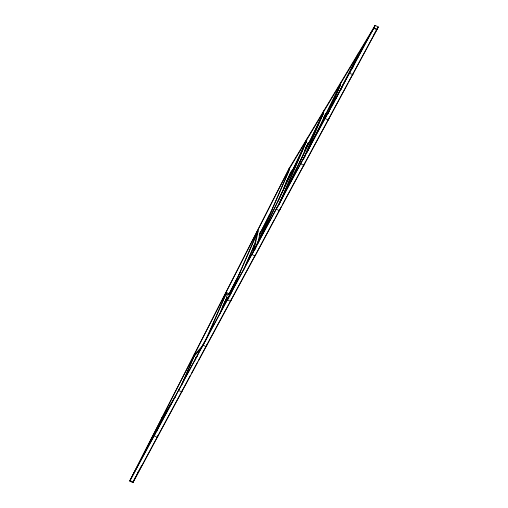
<?xml version="1.0" encoding="UTF-8"?>
<svg xmlns="http://www.w3.org/2000/svg" width="508" height="508" viewBox="0 0 508 508"><rect width="100%" height="100%" fill="white"/><g stroke="black" fill="none" stroke-linecap="round" stroke-linejoin="round"><path stroke-width="0.76" d="M252.533 253.911L257.353 232.327M253.549 251.885L258.369 230.295M257.677 243.649L260.433 231.311M129.965 480.555L289.319 168.243L129.965 480.555L133.102 482.098L140.246 468.109M133.102 482.098L135.655 476.764M162.16 417.182L161.754 418.319L163.011 418.935M193.542 356.083L193.948 354.946M225.736 292.716L225.336 293.853L226.587 294.469M257.124 231.616L257.531 230.48M260.261 233.159L260.668 232.023L259.239 234.817M129.705 481.057L374.961 25.749L129.705 481.057L132.842 482.6L378.098 27.292L348.78 81.674M132.842 482.6L190.532 375.183M155.067 433.597L154.134 435.743L157.277 437.286L158.204 435.14M156.877 430.752L161.474 420.18M156.775 431.355L162.598 417.963M179.502 388.283L178.568 390.423L181.705 391.966L182.639 389.827M181.356 385.331L193.25 357.975M181.858 384.543L194.691 355.029L194.151 356.032M194.564 361.08L196.444 356.762M203.937 342.964L203.003 345.11L206.14 346.653L207.074 344.507M205.175 341.433L226.479 292.792L205.988 339.922M220.796 311.271L226.784 297.491M219.399 314.833L226.968 297.434M228.365 297.65L227.432 299.79L230.575 301.333L231.502 299.193M229.61 296.101L257.454 232.067M230.429 294.589L257.95 231.286M245.281 265.824L254.14 245.453M243.249 270.866L255.27 243.211M252.8 252.33L251.866 254.476L255.003 256.019L274.352 219.71M254.032 250.806L288.931 170.555M254.533 250.019L289.427 169.767M283.451 188.925L290.678 172.295M278.289 201.149L291.49 170.783M277.235 207.016L276.301 209.156L279.438 210.699L280.372 208.559M278.479 205.467L306.007 142.164M278.975 204.686L306.819 140.653M304.273 151.911L308.07 143.173M299.707 162.77L308.566 142.392M301.663 161.696L300.73 163.843L303.873 165.386L304.8 163.239M303.219 159.442L323.082 113.76M304.032 157.931L323.583 112.973M323.882 117.678L325.145 114.776M319.97 127.038L325.958 113.265M326.098 116.383L325.164 118.523L328.301 120.066L329.235 117.926L282.251 205.073M327.641 114.154L340.157 85.357M328.143 113.36L340.658 84.569M340.849 89.903L342.722 85.579M350.533 71.069L349.599 73.209L352.736 74.752L353.67 72.606M352.031 68.929L357.245 56.947M352.539 68.123L357.753 56.14M306.851 138.995L305.53 141.834L306.781 142.456M322.605 113.436L323.926 110.598M339.681 85.039L341.008 82.194M358.083 53.797L356.756 56.642L358.013 57.258M375.158 25.4L289.776 167.392L288.449 170.237L373.831 28.245L375.158 25.4L378.295 26.943L373.717 35.192M255.073 248.926L305.86 142.373M255.099 249.111L255.778 247.682M257.486 244.107L306.229 141.84M306.222 146.964L306.902 145.536M277.952 206.502L278.638 205.073M279.317 203.644L282.727 196.488M305.568 148.577L308.293 142.856M194.119 356.121L194.78 354.762L203.473 344.488M279.254 204.21L322.999 113.83M281.896 198.971L323.234 113.576M323.685 117.691L324.72 115.557M323.92 117.437L325.298 114.592M226.244 293.205L225.565 294.577L227.927 300.018M304.165 158.007L305.562 155.181M306.261 153.772L340.163 85.217M307.34 151.803L340.195 85.376M137.439 473.265L138.151 471.869M222.091 307.543L226.733 298.45M228.879 294.259L236.734 278.873M261.023 231.324L269.596 214.541M286.741 180.975L291.738 171.183M140.964 466.712L141.675 465.315M202.4 346.437L209.537 332.454M222.758 306.584L227.4 297.491M228.829 294.697L240.614 271.621M253.117 247.142L254.191 245.046M259.188 235.255L272.047 210.083M285.261 184.214L292.049 170.923M332.016 106.153L334.518 101.263M335.229 99.86L357.016 57.207M335.318 99.911L357.467 56.559M191.281 373.786L197.675 361.937M198.425 360.54L255.562 254.571M275.107 218.319L281.495 206.464M329.609 117.227L348.031 83.064M305.924 147.301L308.362 143.243M376.669 29.648L378.295 26.943M291.586 171.78L294.843 166.37M305.003 149.466L310.699 139.998M324.117 117.685L325.742 114.979M326.149 114.306L326.962 112.954M162.928 417.081L175.939 395.446M162.465 418.275L173.444 400.018M174.257 398.666L175.476 396.64M193.789 356.8L201.974 347.135M195.853 357.816L197.39 356.006M374.028 27.896L377.165 29.432M373.831 28.245L376.974 29.788M229.826 296.247L228.644 293.529L226.581 292.513L228.949 297.955"/></g></svg>
